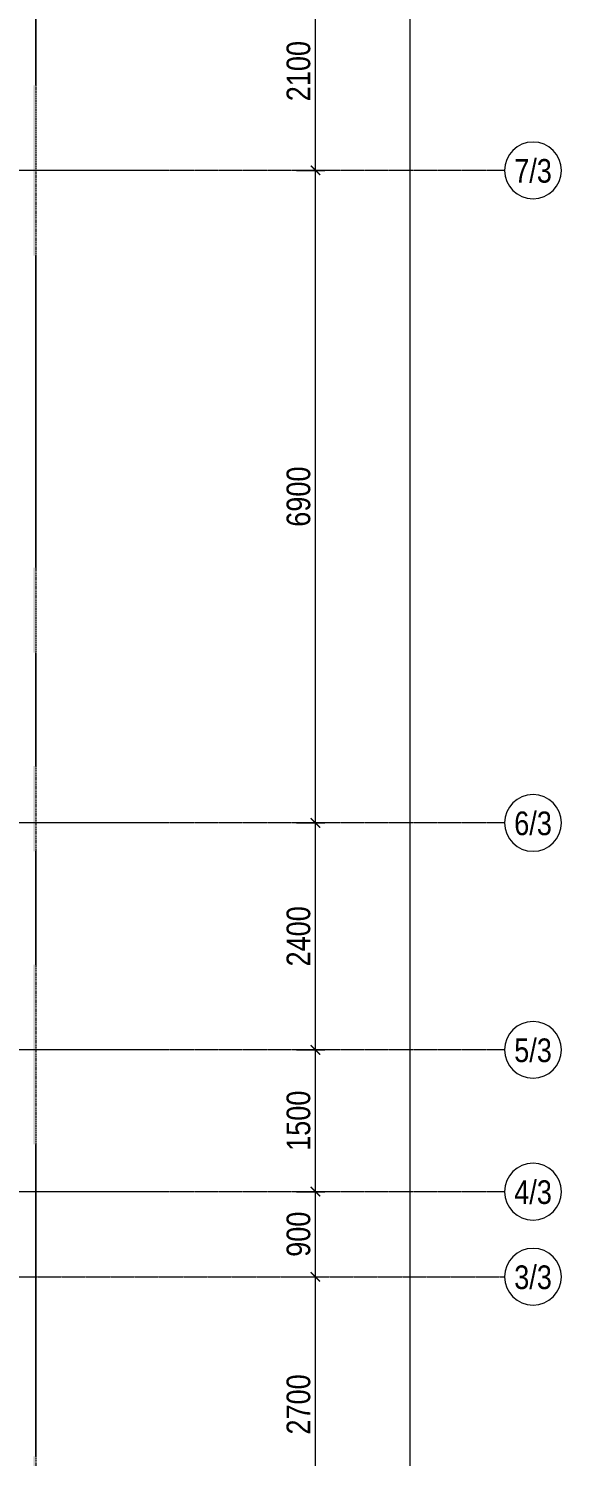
# Model space of a CAD drawing. Header units: millimetres. Extents: x -65509 to 912790, y 446 to 713294.
# Drawn here: x 257073 to 262705, y 132275 to 147375 of the extents above; entities that cross this region are included whole.
import ezdxf
from ezdxf.enums import TextEntityAlignment as Align

# ---------------------------------------------------------------- set-up
doc = ezdxf.new("R2010")
doc.units = ezdxf.units.MM
doc.linetypes.add('CENTER2', pattern=[28.575, 19.05, -3.175, 3.175, -3.175])
doc.linetypes.add('DASHED', pattern=[19.05, 12.7, -6.35])
doc.layers.get('Defpoints').update_dxf_attribs({"color": 250})
for name, color, linetype, lineweight in [('A-Wall_Материал_Газоблок_Контур', 250, 'Continuous', 0), ('АР_Окна', 250, 'Continuous', 5), ('АР_Штриховка', 250, 'Continuous', 0), ('РД_Оси_100', 250, 'Continuous', 0), ('РД_Оси_размер', 250, 'Continuous', 0)]:
    doc.layers.add(name, color=color, linetype=linetype, lineweight=lineweight)
doc.layers.add('АР_Делит', color=250, linetype='Continuous', lineweight=0, plot=False)
doc.styles.add('style1', font='ARIALN.TTF')
doc.styles.add('ккк', font='isocpeur.ttf', dxfattribs={"width": 0.85, "oblique": 15})
doc.dimstyles.new('Dim100_ареал', dxfattribs={"dimscale": 100, "dimtxt": 2.5, "dimasz": 1, "dimexe": 1, "dimexo": 1, "dimgap": 0.5, "dimtad": 1, "dimzin": 12, "dimdsep": 46, "dimtxsty": 'style1', "dimblk": 'ARCHTICK', "dimcen": 1, "dimdle": 1, "dimclrd": 256, "dimclre": 256, "dimaunit": 1, "dimadec": 0, "dimazin": 3, "dimtfac": 1, "dimtmove": 1, "dimatfit": 3, "dimldrblk": 'OPEN30', "dimfxl": 4, "dimfxlon": 1, "dimtolj": 1, "dimtzin": 0, "dimlwd": 9, "dimlwe": 9, "dimarcsym": 0})

# ---------------------------------------------------------------- blocks, each defined once
blk = doc.blocks.new('A-iden')
at = {"linetype": 'Continuous', "lineweight": 5}
blk.add_circle((0, -4), 3, dxfattribs=at)
at = {"color": 0, "linetype": 'Continuous', "lineweight": 20, "style": 'ккк', "width": 0.85}
blk.add_attdef('ID', text='', height=8, dxfattribs=at).set_placement((0.31, -3.85), align=Align.MIDDLE_CENTER)
blk = doc.blocks.new('_ArchTick')
at = {"color": 0, "linetype": 'ByBlock', "const_width": 0.15}
blk.add_lwpolyline([(-0.5, -0.5), (0.5, 0.5)], dxfattribs=at)
blk = doc.blocks.new('*D243')
at = {"layer": 'Defpoints', "color": 0, "transparency": 16777216}
for p in [(116910, 69000), (118910, 69000), (116910, 0)]:
    blk.add_point(p, dxfattribs=at)
at = {"layer": 'РД_Оси_размер', "color": 0, "lineweight": 5, "transparency": 16777216}
for p, q in [((118910, -100), (118910, 69100)), ((118710, 69000), (119010, 69000)), ((118710, 0), (119010, 0))]:
    blk.add_line(p, q, dxfattribs=at)
at = {"layer": 'РД_Оси_размер', "color": 0, "lineweight": 5, "transparency": 16777216, "xscale": 100, "yscale": 100, "zscale": 100}
for p, rotation in [((118910, 69000), 90), ((118910, 0), 270)]:
    blk.add_blockref('_ArchTick', p, dxfattribs=dict(at, rotation=rotation))
at = {"layer": 'РД_Оси_размер', "color": 0, "transparency": 16777216, "insert": (118732, 34500), "char_height": 250, "attachment_point": 5, "rotation": 90, "style": 'style1'}
blk.add_mtext('\\A1;69000', dxfattribs=at)
blk = doc.blocks.new('_Open30')
at = {"color": 0, "linetype": 'ByBlock', "lineweight": -2}
for p, q in [((-1, 0.27), (0, 0)), ((0, 0), (-1, -0.27)), ((0, 0), (-1, 0))]:
    blk.add_line(p, q, dxfattribs=at)
blk = doc.blocks.new('*D223')
at = {"layer": 'Defpoints', "color": 0, "transparency": 16777216}
for p in [(116910, 6900), (117910, 6900), (116910, 4200)]:
    blk.add_point(p, dxfattribs=at)
at = {"layer": 'РД_Оси_размер', "color": 0, "lineweight": 5, "transparency": 16777216}
for p, q in [((117910, 4100), (117910, 7000)), ((117710, 6900), (118010, 6900)), ((117710, 4200), (118010, 4200))]:
    blk.add_line(p, q, dxfattribs=at)
at = {"layer": 'РД_Оси_размер', "color": 0, "lineweight": 5, "transparency": 16777216, "xscale": 100, "yscale": 100, "zscale": 100}
for p, rotation in [((117910, 6900), 90), ((117910, 4200), 270)]:
    blk.add_blockref('_ArchTick', p, dxfattribs=dict(at, rotation=rotation))
at = {"layer": 'РД_Оси_размер', "color": 0, "transparency": 16777216, "insert": (117732, 5550), "char_height": 250, "attachment_point": 5, "rotation": 90, "style": 'style1'}
blk.add_mtext('\\A1;2700', dxfattribs=at)
blk = doc.blocks.new('*D346')
at = {"layer": 'Defpoints', "color": 0, "transparency": 16777216}
for p in [(116910, 7800), (117910, 7800), (116910, 6900)]:
    blk.add_point(p, dxfattribs=at)
at = {"layer": 'РД_Оси_размер', "color": 0, "lineweight": 5, "transparency": 16777216}
for p, q in [((117910, 6800), (117910, 7900)), ((117710, 7800), (118010, 7800)), ((117710, 6900), (118010, 6900))]:
    blk.add_line(p, q, dxfattribs=at)
at = {"layer": 'РД_Оси_размер', "color": 0, "lineweight": 5, "transparency": 16777216, "xscale": 100, "yscale": 100, "zscale": 100}
for p, rotation in [((117910, 7800), 90), ((117910, 6900), 270)]:
    blk.add_blockref('_ArchTick', p, dxfattribs=dict(at, rotation=rotation))
at = {"layer": 'РД_Оси_размер', "color": 0, "transparency": 16777216, "insert": (117732, 7350), "char_height": 250, "attachment_point": 5, "rotation": 90, "style": 'style1'}
blk.add_mtext('\\A1;900', dxfattribs=at)
blk = doc.blocks.new('*D347')
at = {"layer": 'Defpoints', "color": 0, "transparency": 16777216}
for p in [(116910, 9300), (117910, 9300), (116910, 7800)]:
    blk.add_point(p, dxfattribs=at)
at = {"layer": 'РД_Оси_размер', "color": 0, "lineweight": 5, "transparency": 16777216}
for p, q in [((117910, 7700), (117910, 9400)), ((117710, 9300), (118010, 9300)), ((117710, 7800), (118010, 7800))]:
    blk.add_line(p, q, dxfattribs=at)
at = {"layer": 'РД_Оси_размер', "color": 0, "lineweight": 5, "transparency": 16777216, "xscale": 100, "yscale": 100, "zscale": 100}
for p, rotation in [((117910, 9300), 90), ((117910, 7800), 270)]:
    blk.add_blockref('_ArchTick', p, dxfattribs=dict(at, rotation=rotation))
at = {"layer": 'РД_Оси_размер', "color": 0, "transparency": 16777216, "insert": (117732, 8550), "char_height": 250, "attachment_point": 5, "rotation": 90, "style": 'style1'}
blk.add_mtext('\\A1;1500', dxfattribs=at)
blk = doc.blocks.new('*D348')
at = {"layer": 'Defpoints', "color": 0, "transparency": 16777216}
for p in [(116910, 11700), (117910, 11700), (116910, 9300)]:
    blk.add_point(p, dxfattribs=at)
at = {"layer": 'РД_Оси_размер', "color": 0, "lineweight": 5, "transparency": 16777216}
for p, q in [((117910, 9200), (117910, 11800)), ((117710, 11700), (118010, 11700)), ((117710, 9300), (118010, 9300))]:
    blk.add_line(p, q, dxfattribs=at)
at = {"layer": 'РД_Оси_размер', "color": 0, "lineweight": 5, "transparency": 16777216, "xscale": 100, "yscale": 100, "zscale": 100}
for p, rotation in [((117910, 11700), 90), ((117910, 9300), 270)]:
    blk.add_blockref('_ArchTick', p, dxfattribs=dict(at, rotation=rotation))
at = {"layer": 'РД_Оси_размер', "color": 0, "transparency": 16777216, "insert": (117732, 10500), "char_height": 250, "attachment_point": 5, "rotation": 90, "style": 'style1'}
blk.add_mtext('\\A1;2400', dxfattribs=at)
blk = doc.blocks.new('*D349')
at = {"layer": 'Defpoints', "color": 0, "transparency": 16777216}
for p in [(116910, 18600), (117910, 18600), (116910, 11700)]:
    blk.add_point(p, dxfattribs=at)
at = {"layer": 'РД_Оси_размер', "color": 0, "lineweight": 5, "transparency": 16777216}
for p, q in [((117710, 18600), (118010, 18600)), ((117910, 11600), (117910, 18700)), ((117710, 11700), (118010, 11700))]:
    blk.add_line(p, q, dxfattribs=at)
at = {"layer": 'РД_Оси_размер', "color": 0, "lineweight": 5, "transparency": 16777216, "xscale": 100, "yscale": 100, "zscale": 100}
for p, rotation in [((117910, 18600), 90), ((117910, 11700), 270)]:
    blk.add_blockref('_ArchTick', p, dxfattribs=dict(at, rotation=rotation))
at = {"layer": 'РД_Оси_размер', "color": 0, "transparency": 16777216, "insert": (117732, 15150), "char_height": 250, "attachment_point": 5, "rotation": 90, "style": 'style1'}
blk.add_mtext('\\A1;6900', dxfattribs=at)
blk = doc.blocks.new('*D350')
at = {"layer": 'Defpoints', "color": 0, "transparency": 16777216}
for p in [(116910, 20700), (117910, 20700), (116910, 18600)]:
    blk.add_point(p, dxfattribs=at)
at = {"layer": 'РД_Оси_размер', "color": 0, "lineweight": 5, "transparency": 16777216}
for p, q in [((117710, 20700), (118010, 20700)), ((117910, 18500), (117910, 20800)), ((117710, 18600), (118010, 18600))]:
    blk.add_line(p, q, dxfattribs=at)
at = {"layer": 'РД_Оси_размер', "color": 0, "lineweight": 5, "transparency": 16777216, "xscale": 100, "yscale": 100, "zscale": 100}
for p, rotation in [((117910, 20700), 90), ((117910, 18600), 270)]:
    blk.add_blockref('_ArchTick', p, dxfattribs=dict(at, rotation=rotation))
at = {"layer": 'РД_Оси_размер', "color": 0, "transparency": 16777216, "insert": (117732, 19650), "char_height": 250, "attachment_point": 5, "rotation": 90, "style": 'style1'}
blk.add_mtext('\\A1;2100', dxfattribs=at)
blk = doc.blocks.new('СОШ_2200_АР_ОСИ_М100_28.05.24')
at = {"layer": 'АР_Делит', "color": 5, "linetype": 'DASHED'}
blk.add_lwpolyline([(114955, 135155), (114955, -355), (93595.036, -355), (93595.036, 13855), (94145, 13855), (94145, 68320), (66055, 68320), (66055, 13857.73), (83455, 13857.73), (83455, -355), (45245, -355), (45245, 13145), (44695, 13145), (44695, 26755), (45245, 26755), (45245, 68320), (20455, 68320), (20455, 26755), (27955, 26755), (27955, 13145), (-355, 13145), (-355, 100855), (37145, 100855), (37145, 129155)], dxfattribs=at)
at = {"layer": 'РД_Оси_100', "linetype": 'CENTER2'}
for p, q in [((119910, 18600), (94200, 18600)), ((119910, 11700), (94200, 11700)), ((119910, 9300), (94200, 9300)), ((119910, 7800), (94200, 7800))]:
    blk.add_line(p, q, dxfattribs=at)
blk.add_lwpolyline([(94200, 6900), (119910, 6900)], dxfattribs=at)
at = {"layer": 'РД_Оси_100', "color": 0}
ref = blk.add_blockref('A-iden', (120210, 19000), dxfattribs=dict(at, xscale=-100, yscale=100, zscale=100))
ref.add_attrib('ID', '7/3', dxfattribs={"layer": '0', "linetype": 'Continuous', "height": 250, "style": 'style1'}).set_placement((120210, 18600), align=Align.MIDDLE)
ref = blk.add_blockref('A-iden', (120210, 12100), dxfattribs=dict(at, xscale=-100, yscale=100, zscale=100))
ref.add_attrib('ID', '6/3', dxfattribs={"layer": '0', "linetype": 'Continuous', "height": 250, "style": 'style1'}).set_placement((120210, 11700), align=Align.MIDDLE)
ref = blk.add_blockref('A-iden', (120210, 9700), dxfattribs=dict(at, xscale=-100, yscale=100, zscale=100))
ref.add_attrib('ID', '5/3', dxfattribs={"layer": '0', "linetype": 'Continuous', "height": 250, "style": 'style1'}).set_placement((120210, 9300), align=Align.MIDDLE)
ref = blk.add_blockref('A-iden', (120210, 8200), dxfattribs=dict(at, xscale=-100, yscale=100, zscale=100))
ref.add_attrib('ID', '4/3', dxfattribs={"layer": '0', "linetype": 'Continuous', "height": 250, "style": 'style1'}).set_placement((120210, 7800), align=Align.MIDDLE)
ref = blk.add_blockref('A-iden', (120210, 7300), dxfattribs=dict(at, xscale=-100, yscale=100, zscale=100))
ref.add_attrib('ID', '3/3', dxfattribs={"layer": '0', "linetype": 'Continuous', "height": 250, "style": 'style1'}).set_placement((120210, 6900), align=Align.MIDDLE)
at = {"layer": 'РД_Оси_размер'}
for base, p1, p2, picture, middle in [((118910, 69000), (116910, 0), (116910, 69000), '*D243', (118732.357, 34500)), ((117910, 20700), (116910, 18600), (116910, 20700), '*D350', (117732.357, 19650)), ((117910, 18600), (116910, 11700), (116910, 18600), '*D349', (117732.357, 15150)), ((117910, 11700), (116910, 9300), (116910, 11700), '*D348', (117732.357, 10500)), ((117910, 9300), (116910, 7800), (116910, 9300), '*D347', (117732.357, 8550)), ((117910, 7800), (116910, 6900), (116910, 7800), '*D346', (117732.357, 7350)), ((117910, 6900), (116910, 4200), (116910, 6900), '*D223', (117732.357, 5550))]:
    dim = blk.add_linear_dim(base=base, p1=p1, p2=p2, angle=90, dimstyle='Dim100_ареал', dxfattribs=at)
    dim.commit()
    dim.dimension.update_dxf_attribs({"geometry": picture, "text_midpoint": middle})

msp = doc.modelspace()

# ---------------------------------------------------------------- hatches: boundary and pattern name
at = {"layer": 'АР_Штриховка', "linetype": 'Continuous', "lineweight": 0}
h = msp.add_hatch(dxfattribs=at)
h.set_pattern_fill('_U', color=256, angle=-360, style=0, pattern_type=0)
h.set_pattern_definition([(360, (142195.1574, 127275.0729), (-4e-16, 1), [])])
h.paths.add_polyline_path([(257150.157, 164375.073), (257125.157, 164375.073), (257125.157, 163575.073), (257150.157, 163575.073)], flags=0)
h.paths.add_polyline_path([(257150.157, 160275.073), (257125.157, 160275.073), (257125.157, 159375.073), (257150.157, 159375.073)], flags=0)
h.paths.add_polyline_path([(257150.157, 158175.073), (257125.157, 158175.073), (257125.157, 157275.073), (257150.157, 157275.073)], flags=0)
h.paths.add_polyline_path([(257150.157, 156075.073), (257125.157, 156075.073), (257125.157, 154275.073), (257150.157, 154275.073)], flags=0)
h.paths.add_polyline_path([(257150.157, 150975.073), (257125.157, 150975.073), (257125.157, 150075.073), (257150.157, 150075.073)], flags=0)
h.paths.add_polyline_path([(257150.157, 148875.073), (257125.157, 148875.073), (257125.157, 147975.073), (257150.157, 147975.073)], flags=0)
h.paths.add_polyline_path([(257150.157, 146775.073), (257125.157, 146775.073), (257125.157, 144975.073), (257150.157, 144975.073)], flags=0)
h.paths.add_polyline_path([(257150.157, 141675.073), (257125.157, 141675.073), (257125.157, 140775.073), (257150.157, 140775.073)], flags=0)
h.paths.add_polyline_path([(257150.157, 139575.073), (257125.157, 139575.073), (257125.157, 138675.073), (257150.157, 138675.073)], flags=0)
h.paths.add_polyline_path([(257150.157, 137475.073), (257125.157, 137475.073), (257125.157, 135575.073), (257150.157, 135575.073)], flags=0)
h.paths.add_polyline_path([(257150.157, 132275.073), (257125.157, 132275.073), (257125.157, 131375.073), (257150.157, 131375.073)], flags=0)
h.paths.add_polyline_path([(257150.157, 130175.073), (257125.157, 130175.073), (257125.157, 129275.073), (257150.157, 129275.073)], flags=0)
h.paths.add_polyline_path([(257150.157, 128075.073), (257125.157, 128075.073), (257125.157, 126945.073), (257150.157, 126920.073)], flags=0)

# ---------------------------------------------------------------- linework, layer by layer
at = {"layer": 'A-Wall_Материал_Газоблок_Контур', "linetype": 'Continuous', "lineweight": 0}
for p, q in [((257150.157, 146775.073), (257150.157, 147975.073)), ((257150.157, 141675.073), (257150.157, 144975.073)), ((257150.157, 139575.073), (257150.157, 140775.073)), ((257150.157, 137475.073), (257150.157, 138675.073)), ((257150.157, 132275.073), (257150.157, 135575.073))]:
    msp.add_line(p, q, dxfattribs=at)
at = {"layer": 'АР_Окна', "linetype": 'Continuous', "lineweight": 5}
for p, q in [((257150.157, 147975.073), (257150.157, 146775.073)), ((257150.157, 144975.073), (257150.157, 141675.073)), ((257150.157, 140775.073), (257150.157, 139575.073)), ((257150.157, 138675.073), (257150.157, 137475.073)), ((257150.157, 135575.073), (257150.157, 132275.073))]:
    msp.add_line(p, q, dxfattribs=at)

# ---------------------------------------------------------------- block references
at = {"layer": 'РД_Оси_100'}
msp.add_blockref('СОШ_2200_АР_ОСИ_М100_28.05.24', (142195.157, 127275.073), dxfattribs=at)

doc.saveas('drawing.dxf')
